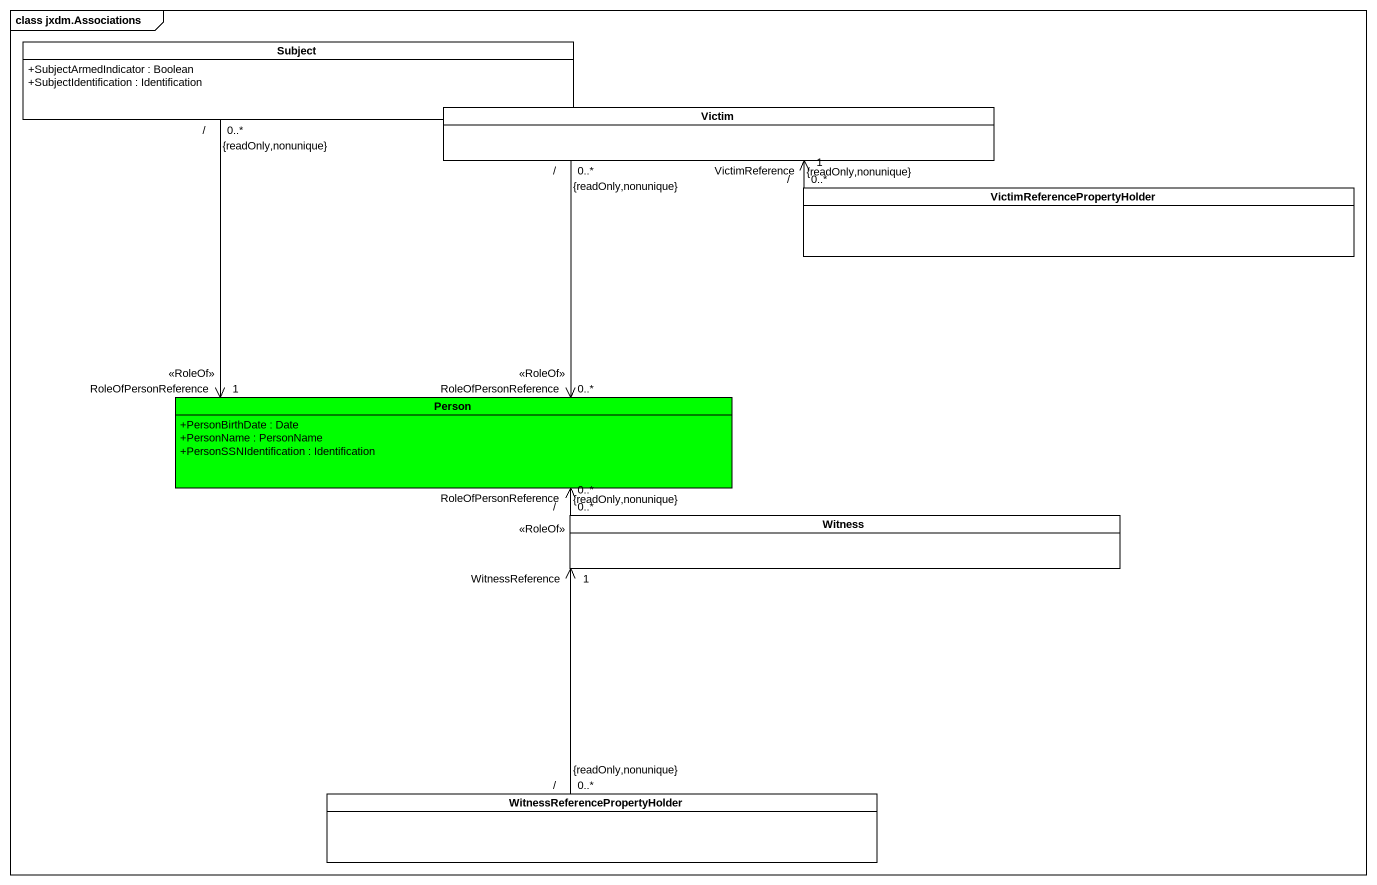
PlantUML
@startuml
mainframe class jxdm.Associations
hide circle
hide empty members
skinparam classAttributeIconSize 0
class Subject {
  +SubjectArmedIndicator : Boolean
  +SubjectIdentification : Identification
}
class Victim
class "VictimReferencePropertyHolder" as VictimReferencePropertyHolde
class "Person" as Person_ #00FF00 {
  +PersonBirthDate : Date
  +PersonName : PersonName
  +PersonSSNIdentification : Identification
}
class Witness
class "WitnessReferencePropertyHolder" as WitnessReferencePropertyHold
Subject "/\n0..*\n{readOnly,nonunique}" --> "RoleOfPersonReference\n<<RoleOf>>\n1" Person_
Victim "/\n0..*\n{readOnly,nonunique}" --> "RoleOfPersonReference\n<<RoleOf>>\n0..*" Person_
VictimReferencePropertyHolde "/\n0..*\n{readOnly,nonunique}" -left-> "VictimReference\n1" Victim
Witness "/\n0..*\n{readOnly,nonunique}" -left-> "RoleOfPersonReference\n<<RoleOf>>\n0..*" Person_
WitnessReferencePropertyHold "/\n0..*\n{readOnly,nonunique}" -up-> "WitnessReference\n1" Witness
@enduml
